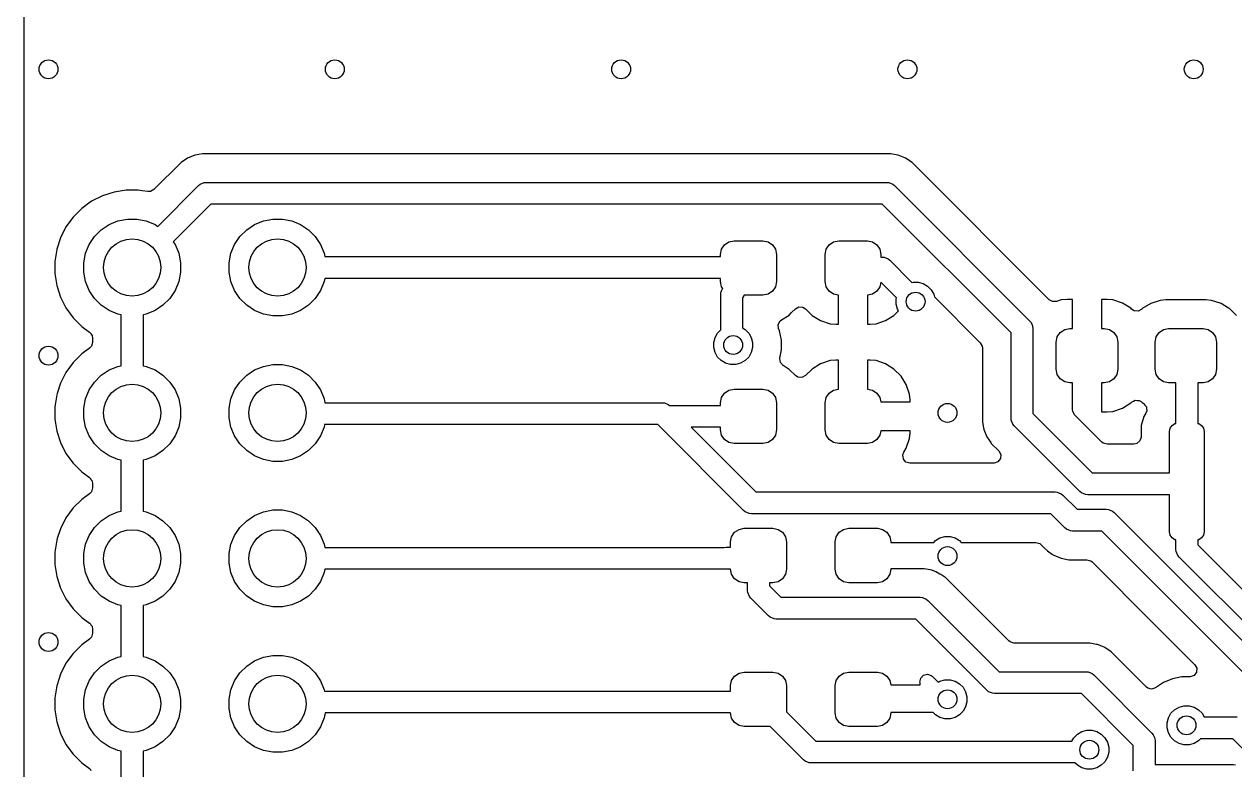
# Model space of a CAD drawing. Extents: x 2.38 to 6.32, y -6.47 to -4.51.
# Drawn here: x 2.385 to 3.217, y -5.993 to -5.481 of the extents above; entities that cross this region are included whole.
import ezdxf

# ---------------------------------------------------------------- set-up
doc = ezdxf.new("R2010")
doc.units = 0
doc.header["$MEASUREMENT"] = 0
doc.layers.add('BLACK', color=7, linetype='CONTINUOUS')

msp = doc.modelspace()

# ---------------------------------------------------------------- linework, layer by layer
at = {"layer": 'BLACK', "linetype": 'CONTINUOUS'}
for p, q in [((2.38486, -6.36635), (2.38486, -5.16774)), ((2.49272, -5.5759), (2.4741, -5.59451)), ((2.49717, -5.57292), (2.49272, -5.5759)), ((2.49272, -5.5759), (2.49272, -5.5759)), ((2.50212, -5.57087), (2.49717, -5.57292)), ((2.50244, -5.5708), (2.50212, -5.57087)), ((2.50212, -5.57087), (2.50212, -5.57087)), ((2.50738, -5.56982), (2.50244, -5.5708)), ((2.50244, -5.5708), (2.50244, -5.5708)), ((2.98061, -5.56982), (2.50738, -5.56982)), ((2.50738, -5.56982), (2.50738, -5.56982)), ((2.98555, -5.5708), (2.98061, -5.56982)), ((2.98061, -5.56982), (2.98061, -5.56982)), ((2.98587, -5.57087), (2.98555, -5.5708)), ((2.98555, -5.5708), (2.98555, -5.5708)), ((2.99033, -5.57271), (2.98587, -5.57087)), ((2.98587, -5.57087), (2.98587, -5.57087)), ((2.99082, -5.57292), (2.99033, -5.57271)), ((2.99528, -5.5759), (2.99082, -5.57292)), ((3.08961, -5.67023), (2.99528, -5.5759)), ((2.99528, -5.5759), (2.99528, -5.5759)), ((2.99528, -5.5759), (2.99528, -5.5759)), ((2.47671, -5.61977), (2.50476, -5.59172)), ((2.50476, -5.59172), (2.50589, -5.59079)), ((2.50589, -5.59079), (2.5086, -5.58967)), ((2.5086, -5.58967), (2.51006, -5.58953)), ((2.51006, -5.58953), (2.97793, -5.58953)), ((2.97793, -5.58953), (2.9794, -5.58967)), ((2.9794, -5.58967), (2.9821, -5.59079)), ((2.9821, -5.59079), (2.98324, -5.59172)), ((2.98324, -5.59172), (3.07617, -5.68466)), ((2.43865, -5.59876), (2.43119, -5.60256)), ((2.4466, -5.59617), (2.43865, -5.59876)), ((2.43865, -5.59876), (2.43865, -5.59876)), ((2.45487, -5.59486), (2.4466, -5.59617)), ((2.4466, -5.59617), (2.4466, -5.59617)), ((2.4466, -5.59617), (2.4466, -5.59617)), ((2.46324, -5.59486), (2.45487, -5.59486)), ((2.46604, -5.59531), (2.46324, -5.59486)), ((2.46982, -5.5959), (2.46604, -5.59531)), ((2.47165, -5.59585), (2.46982, -5.5959)), ((2.4741, -5.59451), (2.47165, -5.59585)), ((2.42442, -5.60748), (2.4185, -5.61339)), ((2.43119, -5.60256), (2.42442, -5.60748)), ((2.42442, -5.60748), (2.42442, -5.60748)), ((2.51317, -5.60453), (2.48731, -5.63038)), ((2.97483, -5.60453), (2.51317, -5.60453)), ((3.06337, -5.69307), (2.97483, -5.60453)), ((2.4185, -5.61339), (2.41358, -5.62016)), ((2.4185, -5.61339), (2.4185, -5.61339)), ((2.44328, -5.61852), (2.44934, -5.61601)), ((2.44934, -5.61601), (2.45578, -5.61473)), ((2.45578, -5.61473), (2.46234, -5.61473)), ((2.46234, -5.61473), (2.46877, -5.61601)), ((2.46877, -5.61601), (2.47483, -5.61852)), ((2.54328, -5.61852), (2.54934, -5.61601)), ((2.54934, -5.61601), (2.55578, -5.61473)), ((2.55578, -5.61473), (2.56234, -5.61473)), ((2.56234, -5.61473), (2.56877, -5.61601)), ((2.56877, -5.61601), (2.57483, -5.61852)), ((2.41358, -5.62016), (2.40978, -5.62762)), ((2.43319, -5.6268), (2.43783, -5.62216)), ((2.43783, -5.62216), (2.44328, -5.61852)), ((2.47483, -5.61852), (2.47671, -5.61977)), ((2.53319, -5.6268), (2.53783, -5.62216)), ((2.53783, -5.62216), (2.54328, -5.61852)), ((2.57483, -5.61852), (2.58028, -5.62216)), ((2.58028, -5.62216), (2.58492, -5.6268)), ((2.40978, -5.62762), (2.40722, -5.6355)), ((2.40978, -5.62762), (2.40978, -5.62762)), ((2.42703, -5.63832), (2.42954, -5.63226)), ((2.42954, -5.63226), (2.43319, -5.6268)), ((2.48731, -5.63038), (2.48857, -5.63226)), ((2.48857, -5.63226), (2.49108, -5.63832)), ((2.52703, -5.63832), (2.52954, -5.63226)), ((2.52954, -5.63226), (2.53319, -5.6268)), ((2.58492, -5.6268), (2.58857, -5.63226)), ((2.58857, -5.63226), (2.59108, -5.63832)), ((2.86439, -5.6355), (2.86642, -5.63246)), ((2.86642, -5.63246), (2.86945, -5.63044)), ((2.86945, -5.63044), (2.87303, -5.62972)), ((2.87303, -5.62972), (2.89272, -5.62972)), ((2.89272, -5.62972), (2.89629, -5.63044)), ((2.89629, -5.63044), (2.89933, -5.63246)), ((2.89933, -5.63246), (2.90136, -5.6355)), ((2.93624, -5.6355), (2.93827, -5.63246)), ((2.93827, -5.63246), (2.9413, -5.63044)), ((2.9413, -5.63044), (2.94488, -5.62972)), ((2.94488, -5.62972), (2.96457, -5.62972)), ((2.96457, -5.62972), (2.96815, -5.63044)), ((2.96815, -5.63044), (2.97118, -5.63246)), ((2.97118, -5.63246), (2.97321, -5.6355)), ((2.4072, -5.63558), (2.40589, -5.64385)), ((2.40722, -5.6355), (2.4072, -5.63558)), ((2.42575, -5.64475), (2.42703, -5.63832)), ((2.49108, -5.63832), (2.49236, -5.64475)), ((2.52575, -5.64475), (2.52703, -5.63832)), ((2.59108, -5.63832), (2.59152, -5.64053)), ((2.59152, -5.64053), (2.86365, -5.64053)), ((2.86365, -5.64053), (2.86368, -5.64053)), ((2.86368, -5.63907), (2.86439, -5.6355)), ((2.86368, -5.64053), (2.86368, -5.63907)), ((2.90136, -5.6355), (2.90207, -5.63907)), ((2.90207, -5.63907), (2.90207, -5.65778)), ((2.93553, -5.63907), (2.93624, -5.6355)), ((2.93553, -5.65778), (2.93553, -5.63907)), ((2.97321, -5.6355), (2.97392, -5.63907)), ((2.97392, -5.63907), (2.97392, -5.64093)), ((2.97392, -5.64093), (2.97465, -5.64093)), ((2.97465, -5.64093), (2.97611, -5.64107)), ((2.97611, -5.64107), (2.97881, -5.64219)), ((2.97881, -5.64219), (2.97995, -5.64312)), ((2.97995, -5.64312), (2.99519, -5.65836)), ((2.40589, -5.64385), (2.40589, -5.65222)), ((2.42575, -5.65131), (2.42575, -5.64475)), ((2.42703, -5.65775), (2.42575, -5.65131)), ((2.49236, -5.65131), (2.49108, -5.65775)), ((2.49236, -5.64475), (2.49236, -5.65131)), ((2.52575, -5.65131), (2.52575, -5.64475)), ((2.52703, -5.65775), (2.52575, -5.65131)), ((2.40589, -5.65222), (2.4072, -5.66048)), ((2.42954, -5.66381), (2.42703, -5.65775)), ((2.49108, -5.65775), (2.48857, -5.66381)), ((2.52954, -5.66381), (2.52703, -5.65775)), ((2.59108, -5.65775), (2.58857, -5.66381)), ((2.59152, -5.65553), (2.59108, -5.65775)), ((2.86365, -5.65553), (2.59152, -5.65553)), ((2.86368, -5.65553), (2.86365, -5.65553)), ((2.86368, -5.65778), (2.86368, -5.65553)), ((2.86439, -5.66135), (2.86368, -5.65778)), ((2.90207, -5.65778), (2.90136, -5.66135)), ((2.93624, -5.66135), (2.93553, -5.65778)), ((2.97383, -5.65821), (2.97321, -5.66135)), ((2.98459, -5.66897), (2.97383, -5.65821)), ((2.99519, -5.65836), (2.99599, -5.65815)), ((2.99599, -5.65815), (2.99952, -5.65815)), ((2.99952, -5.65815), (3.00292, -5.65906)), ((3.00292, -5.65906), (3.00597, -5.66082)), ((2.4072, -5.66048), (2.40978, -5.66844)), ((2.43319, -5.66926), (2.42954, -5.66381)), ((2.48857, -5.66381), (2.48492, -5.66926)), ((2.53319, -5.66926), (2.52954, -5.66381)), ((2.58857, -5.66381), (2.58492, -5.66926)), ((2.86374, -5.6668), (2.86388, -5.66534)), ((2.86374, -5.69101), (2.86374, -5.6668)), ((2.86388, -5.66534), (2.86413, -5.66474)), ((2.86413, -5.66474), (2.86424, -5.6641)), ((2.86424, -5.6641), (2.8649, -5.66279)), ((2.86512, -5.66244), (2.86439, -5.66135)), ((2.8649, -5.66279), (2.86512, -5.66244)), ((2.87991, -5.66713), (2.87874, -5.66898)), ((2.89272, -5.66713), (2.87991, -5.66713)), ((2.89629, -5.66641), (2.89272, -5.66713)), ((2.89933, -5.66439), (2.89629, -5.66641)), ((2.90136, -5.66135), (2.89933, -5.66439)), ((2.93827, -5.66439), (2.93624, -5.66135)), ((2.9413, -5.66641), (2.93827, -5.66439)), ((2.94472, -5.66709), (2.9413, -5.66641)), ((2.94472, -5.68713), (2.94472, -5.66709)), ((2.96815, -5.66641), (2.96472, -5.66709)), ((2.96472, -5.66709), (2.96472, -5.68713)), ((2.97118, -5.66439), (2.96815, -5.66641)), ((2.97321, -5.66135), (2.97118, -5.66439)), ((3.00597, -5.66082), (3.00847, -5.66332)), ((3.00847, -5.66332), (3.01023, -5.66637)), ((3.01023, -5.66637), (3.01075, -5.66832)), ((3.01075, -5.66832), (3.04221, -5.69978)), ((2.40978, -5.66844), (2.41358, -5.6759)), ((2.41358, -5.6759), (2.4185, -5.68267)), ((2.43783, -5.6739), (2.43319, -5.66926)), ((2.44328, -5.67754), (2.43783, -5.6739)), ((2.48028, -5.6739), (2.47483, -5.67754)), ((2.48492, -5.66926), (2.48028, -5.6739)), ((2.53783, -5.6739), (2.53319, -5.66926)), ((2.54328, -5.67754), (2.53783, -5.6739)), ((2.58028, -5.6739), (2.57483, -5.67754)), ((2.58492, -5.66926), (2.58028, -5.6739)), ((2.87874, -5.66898), (2.87874, -5.68963)), ((2.91253, -5.67905), (2.91508, -5.6765)), ((2.91508, -5.6765), (2.91754, -5.67516)), ((2.91754, -5.67516), (2.92032, -5.67536)), ((2.92032, -5.67536), (2.9221, -5.6765)), ((2.9221, -5.6765), (2.92655, -5.68095)), ((2.98437, -5.66977), (2.98459, -5.66897)), ((2.98437, -5.6733), (2.98437, -5.66977)), ((2.98528, -5.6767), (2.98437, -5.6733)), ((3.09188, -5.67152), (3.08961, -5.67023)), ((3.09467, -5.67143), (3.09188, -5.67152)), ((3.09786, -5.67037), (3.09467, -5.67143)), ((3.10188, -5.66996), (3.09786, -5.67037)), ((3.10565, -5.66996), (3.10188, -5.66996)), ((3.10565, -5.68996), (3.10565, -5.66996)), ((3.12942, -5.66996), (3.12565, -5.66996)), ((3.12565, -5.66996), (3.12565, -5.68996)), ((3.13344, -5.67037), (3.12942, -5.66996)), ((3.13995, -5.67253), (3.13344, -5.67037)), ((3.13344, -5.67037), (3.13344, -5.67037)), ((3.14579, -5.67613), (3.13995, -5.67253)), ((3.14631, -5.67665), (3.14579, -5.67613)), ((3.14808, -5.67779), (3.14631, -5.67665)), ((3.15332, -5.67665), (3.15087, -5.67799)), ((3.15361, -5.67636), (3.15332, -5.67665)), ((3.15939, -5.6728), (3.15361, -5.67636)), ((3.16584, -5.67066), (3.15939, -5.6728)), ((3.16982, -5.67026), (3.16584, -5.67066)), ((3.19731, -5.67026), (3.16982, -5.67026)), ((3.20129, -5.67066), (3.19731, -5.67026)), ((3.20774, -5.6728), (3.20129, -5.67066)), ((3.20129, -5.67066), (3.20129, -5.67066)), ((3.21297, -5.67602), (3.20774, -5.6728)), ((3.20774, -5.6728), (3.20774, -5.6728)), ((3.20774, -5.6728), (3.20774, -5.6728)), ((3.21352, -5.67636), (3.21297, -5.67602)), ((3.21832, -5.68117), (3.21352, -5.67636)), ((3.21352, -5.67636), (3.21352, -5.67636)), ((2.4185, -5.68267), (2.4185, -5.68267)), ((2.4185, -5.68267), (2.4185, -5.68267)), ((2.4185, -5.68267), (2.42442, -5.68859)), ((2.44934, -5.68006), (2.44328, -5.67754)), ((2.45156, -5.6805), (2.44934, -5.68006)), ((2.45156, -5.71557), (2.45156, -5.6805)), ((2.46877, -5.68006), (2.46656, -5.6805)), ((2.46656, -5.6805), (2.46656, -5.71557)), ((2.47483, -5.67754), (2.46877, -5.68006)), ((2.54934, -5.68006), (2.54328, -5.67754)), ((2.55578, -5.68133), (2.54934, -5.68006)), ((2.56234, -5.68133), (2.55578, -5.68133)), ((2.56877, -5.68006), (2.56234, -5.68133)), ((2.57483, -5.67754), (2.56877, -5.68006)), ((2.90328, -5.68733), (2.90454, -5.68483)), ((2.90454, -5.68483), (2.90556, -5.68399)), ((2.90556, -5.68399), (2.91086, -5.68072)), ((2.91086, -5.68072), (2.91253, -5.67905)), ((2.92655, -5.68095), (2.92655, -5.68096)), ((2.92655, -5.68096), (2.93239, -5.68456)), ((2.93239, -5.68456), (2.93891, -5.68672)), ((2.97054, -5.68672), (2.97706, -5.68456)), ((2.97706, -5.68456), (2.9829, -5.68096)), ((2.9829, -5.68095), (2.98597, -5.67788)), ((2.9829, -5.68096), (2.9829, -5.68095)), ((2.98597, -5.67788), (2.98528, -5.6767)), ((3.07617, -5.68466), (3.0771, -5.68579)), ((3.15087, -5.67799), (3.14808, -5.67779)), ((2.42442, -5.68859), (2.42442, -5.68859)), ((2.42442, -5.68859), (2.42442, -5.68859)), ((2.42442, -5.68859), (2.42981, -5.6925)), ((2.42981, -5.6925), (2.42994, -5.69267)), ((2.42994, -5.69267), (2.43014, -5.69277)), ((2.43014, -5.69277), (2.43078, -5.69377)), ((2.85983, -5.6962), (2.8616, -5.69315)), ((2.8616, -5.69315), (2.86374, -5.69101)), ((2.87874, -5.68963), (2.88053, -5.69066)), ((2.88053, -5.69066), (2.88302, -5.69315)), ((2.88302, -5.69315), (2.88478, -5.6962)), ((2.90358, -5.69011), (2.90328, -5.68733)), ((2.90424, -5.69168), (2.90358, -5.69011)), ((2.90551, -5.6981), (2.90424, -5.69168)), ((2.93891, -5.68672), (2.93891, -5.68672)), ((2.93891, -5.68672), (2.94293, -5.68713)), ((2.94293, -5.68713), (2.94293, -5.68713)), ((2.94293, -5.68713), (2.94472, -5.68713)), ((2.96472, -5.68713), (2.96652, -5.68713)), ((2.96652, -5.68713), (2.97054, -5.68672)), ((2.96652, -5.68713), (2.96652, -5.68713)), ((2.97054, -5.68672), (2.97054, -5.68672)), ((3.06337, -5.7516), (3.06337, -5.69307)), ((3.0771, -5.68579), (3.07806, -5.68811)), ((3.07806, -5.68811), (3.07822, -5.6885)), ((3.07822, -5.6885), (3.07837, -5.68996)), ((3.07837, -5.68996), (3.07837, -5.7485)), ((3.0952, -5.69573), (3.09723, -5.6927)), ((3.09723, -5.6927), (3.10026, -5.69067)), ((3.10026, -5.69067), (3.10384, -5.68996)), ((3.10384, -5.68996), (3.10565, -5.68996)), ((3.12565, -5.68996), (3.12746, -5.68996)), ((3.12746, -5.68996), (3.13104, -5.69067)), ((3.13104, -5.69067), (3.13407, -5.6927)), ((3.13407, -5.6927), (3.1361, -5.69573)), ((3.16311, -5.69573), (3.16514, -5.6927)), ((3.16514, -5.6927), (3.16817, -5.69067)), ((3.16817, -5.69067), (3.17175, -5.68996)), ((3.17175, -5.68996), (3.19537, -5.68996)), ((3.19537, -5.68996), (3.19895, -5.69067)), ((3.19895, -5.69067), (3.20199, -5.6927)), ((3.20199, -5.6927), (3.20401, -5.69573)), ((2.43078, -5.69377), (2.43151, -5.69471)), ((2.43185, -5.69955), (2.43106, -5.70223)), ((2.43151, -5.69471), (2.43156, -5.69498)), ((2.43156, -5.69498), (2.43165, -5.69512)), ((2.43165, -5.69512), (2.43185, -5.69651)), ((2.43185, -5.69651), (2.43185, -5.69955)), ((2.85892, -5.69961), (2.85983, -5.6962)), ((2.85892, -5.70313), (2.85892, -5.69961)), ((2.88478, -5.6962), (2.88569, -5.69961)), ((2.88569, -5.69961), (2.88569, -5.70313)), ((2.90551, -5.70464), (2.90551, -5.6981)), ((3.04221, -5.69978), (3.04355, -5.70223)), ((3.09449, -5.69931), (3.0952, -5.69573)), ((3.09449, -5.71801), (3.09449, -5.69931)), ((3.1361, -5.69573), (3.13681, -5.69931)), ((3.13681, -5.69931), (3.13681, -5.71801)), ((3.1624, -5.69931), (3.16311, -5.69573)), ((3.1624, -5.71801), (3.1624, -5.69931)), ((3.20401, -5.69573), (3.20472, -5.69931)), ((3.20472, -5.69931), (3.20472, -5.71801)), ((2.42442, -5.70748), (2.4185, -5.71339)), ((2.42981, -5.70356), (2.42442, -5.70748)), ((2.42442, -5.70748), (2.42442, -5.70748)), ((2.43106, -5.70223), (2.42981, -5.70356)), ((2.85983, -5.70654), (2.85892, -5.70313)), ((2.8616, -5.70959), (2.85983, -5.70654)), ((2.86409, -5.71208), (2.8616, -5.70959)), ((2.88302, -5.70959), (2.88053, -5.71208)), ((2.88478, -5.70654), (2.88302, -5.70959)), ((2.88569, -5.70313), (2.88478, -5.70654)), ((2.90438, -5.71031), (2.90551, -5.70464)), ((3.04355, -5.70223), (3.04366, -5.70328)), ((3.04366, -5.70328), (3.04366, -5.75428)), ((2.4185, -5.71339), (2.41358, -5.72016)), ((2.4185, -5.71339), (2.4185, -5.71339)), ((2.44328, -5.71852), (2.44934, -5.71601)), ((2.44934, -5.71601), (2.45156, -5.71557)), ((2.46656, -5.71557), (2.46877, -5.71601)), ((2.46877, -5.71601), (2.47483, -5.71852)), ((2.54328, -5.71852), (2.54934, -5.71601)), ((2.54934, -5.71601), (2.55578, -5.71473)), ((2.55578, -5.71473), (2.56234, -5.71473)), ((2.56234, -5.71473), (2.56877, -5.71601)), ((2.56877, -5.71601), (2.57483, -5.71852)), ((2.86714, -5.71384), (2.86409, -5.71208)), ((2.87054, -5.71475), (2.86714, -5.71384)), ((2.87407, -5.71475), (2.87054, -5.71475)), ((2.87747, -5.71384), (2.87407, -5.71475)), ((2.88053, -5.71208), (2.87747, -5.71384)), ((2.90433, -5.71066), (2.90438, -5.71031)), ((2.90478, -5.71342), (2.90433, -5.71066)), ((2.90665, -5.7155), (2.90478, -5.71342)), ((2.91086, -5.7181), (2.90665, -5.7155)), ((2.91508, -5.72232), (2.91086, -5.7181)), ((2.91086, -5.7181), (2.91086, -5.7181)), ((2.92655, -5.71786), (2.9221, -5.72232)), ((2.93239, -5.71426), (2.92655, -5.71786)), ((2.92655, -5.71786), (2.92655, -5.71786)), ((2.93891, -5.7121), (2.93239, -5.71426)), ((2.94293, -5.71169), (2.93891, -5.7121)), ((2.93891, -5.7121), (2.93891, -5.7121)), ((2.94472, -5.71169), (2.94293, -5.71169)), ((2.94472, -5.73172), (2.94472, -5.71169)), ((2.96652, -5.71169), (2.96472, -5.71169)), ((2.96472, -5.71169), (2.96472, -5.73172)), ((2.97054, -5.7121), (2.96652, -5.71169)), ((2.97706, -5.71426), (2.97054, -5.7121)), ((2.97054, -5.7121), (2.97054, -5.7121)), ((2.9829, -5.71786), (2.97706, -5.71426)), ((2.98775, -5.72271), (2.9829, -5.71786)), ((2.9829, -5.71786), (2.9829, -5.71786)), ((3.0952, -5.72159), (3.09449, -5.71801)), ((3.13681, -5.71801), (3.1361, -5.72159)), ((3.16311, -5.72159), (3.1624, -5.71801)), ((3.20472, -5.71801), (3.20401, -5.72159)), ((2.41358, -5.72016), (2.40978, -5.72762)), ((2.43319, -5.7268), (2.43783, -5.72216)), ((2.43783, -5.72216), (2.44328, -5.71852)), ((2.47483, -5.71852), (2.48028, -5.72216)), ((2.48028, -5.72216), (2.48492, -5.7268)), ((2.53319, -5.7268), (2.53783, -5.72216)), ((2.53783, -5.72216), (2.54328, -5.71852)), ((2.57483, -5.71852), (2.58028, -5.72216)), ((2.58028, -5.72216), (2.58492, -5.7268)), ((2.91686, -5.72346), (2.91508, -5.72232)), ((2.91964, -5.72366), (2.91686, -5.72346)), ((2.9221, -5.72232), (2.91964, -5.72366)), ((2.98775, -5.72272), (2.98775, -5.72271)), ((2.99135, -5.72855), (2.98775, -5.72272)), ((3.09723, -5.72462), (3.0952, -5.72159)), ((3.10026, -5.72665), (3.09723, -5.72462)), ((3.13407, -5.72462), (3.13104, -5.72665)), ((3.1361, -5.72159), (3.13407, -5.72462)), ((3.16514, -5.72462), (3.16311, -5.72159)), ((3.16817, -5.72665), (3.16514, -5.72462)), ((3.20199, -5.72462), (3.19895, -5.72665)), ((3.20401, -5.72159), (3.20199, -5.72462)), ((2.40749, -5.73468), (2.4072, -5.73558)), ((2.40978, -5.72762), (2.40749, -5.73468)), ((2.40978, -5.72762), (2.40978, -5.72762)), ((2.42703, -5.73832), (2.42954, -5.73226)), ((2.42954, -5.73226), (2.43319, -5.7268)), ((2.48492, -5.7268), (2.48857, -5.73226)), ((2.48857, -5.73226), (2.49108, -5.73832)), ((2.52703, -5.73832), (2.52954, -5.73226)), ((2.52954, -5.73226), (2.53319, -5.7268)), ((2.58492, -5.7268), (2.58857, -5.73226)), ((2.58857, -5.73226), (2.59108, -5.73832)), ((2.86439, -5.73747), (2.86642, -5.73443)), ((2.86642, -5.73443), (2.86945, -5.7324)), ((2.86945, -5.7324), (2.87303, -5.73169)), ((2.87303, -5.73169), (2.89272, -5.73169)), ((2.89272, -5.73169), (2.89629, -5.7324)), ((2.89629, -5.7324), (2.89933, -5.73443)), ((2.89933, -5.73443), (2.90136, -5.73747)), ((2.93624, -5.73747), (2.93827, -5.73443)), ((2.93827, -5.73443), (2.9413, -5.7324)), ((2.9413, -5.7324), (2.94472, -5.73172)), ((2.96472, -5.73172), (2.96815, -5.7324)), ((2.96815, -5.7324), (2.97118, -5.73443)), ((2.97118, -5.73443), (2.97321, -5.73747)), ((2.99351, -5.73507), (2.99135, -5.72855)), ((3.10384, -5.72736), (3.10026, -5.72665)), ((3.10565, -5.72736), (3.10384, -5.72736)), ((3.10565, -5.74586), (3.10565, -5.72736)), ((3.12746, -5.72736), (3.12565, -5.72736)), ((3.12565, -5.72736), (3.12565, -5.74736)), ((3.13104, -5.72665), (3.12746, -5.72736)), ((3.17175, -5.72736), (3.16817, -5.72665)), ((3.17675, -5.72736), (3.17175, -5.72736)), ((3.17675, -5.75524), (3.17675, -5.72736)), ((3.19537, -5.72736), (3.19175, -5.72736)), ((3.19175, -5.72736), (3.19175, -5.75524)), ((3.19895, -5.72665), (3.19537, -5.72736)), ((2.4072, -5.73558), (2.40589, -5.74385)), ((2.42575, -5.74475), (2.42703, -5.73832)), ((2.49108, -5.73832), (2.49236, -5.74475)), ((2.52575, -5.74475), (2.52703, -5.73832)), ((2.59108, -5.73832), (2.59162, -5.74104)), ((2.59162, -5.74104), (2.82354, -5.74104)), ((2.82354, -5.74104), (2.82501, -5.74119)), ((2.82501, -5.74119), (2.82771, -5.74231)), ((2.82771, -5.74231), (2.82843, -5.74289)), ((2.82843, -5.74289), (2.86368, -5.74289)), ((2.86368, -5.74104), (2.86439, -5.73747)), ((2.86368, -5.74289), (2.86368, -5.74104)), ((2.90136, -5.73747), (2.90207, -5.74104)), ((2.90207, -5.74104), (2.90207, -5.75974)), ((2.93553, -5.74104), (2.93624, -5.73747)), ((2.93553, -5.75974), (2.93553, -5.74104)), ((2.97321, -5.73747), (2.97379, -5.74039)), ((2.97379, -5.74039), (2.99392, -5.74039)), ((2.99392, -5.73909), (2.99351, -5.73507)), ((2.99351, -5.73507), (2.99351, -5.73507)), ((2.99392, -5.74039), (2.99392, -5.73909)), ((3.13995, -5.74479), (3.14579, -5.74119)), ((3.14579, -5.74119), (3.14631, -5.74067)), ((3.14631, -5.74067), (3.14754, -5.74)), ((3.14631, -5.74067), (3.14631, -5.74067)), ((3.14631, -5.74067), (3.14631, -5.74067)), ((3.14754, -5.74), (3.14876, -5.73933)), ((3.14876, -5.73933), (3.14877, -5.73933)), ((3.14877, -5.73933), (3.14877, -5.73933)), ((3.14877, -5.73933), (3.15016, -5.73943)), ((3.15016, -5.73943), (3.15155, -5.73953)), ((3.15155, -5.73953), (3.15155, -5.73954)), ((3.15155, -5.73954), (3.15156, -5.73954)), ((3.15156, -5.73954), (3.15157, -5.73955)), ((3.15157, -5.73955), (3.1528, -5.74021)), ((3.1528, -5.74021), (3.15308, -5.74043)), ((3.15308, -5.74043), (3.15361, -5.74096)), ((3.15361, -5.74096), (3.15459, -5.74157)), ((3.15459, -5.74157), (3.15477, -5.7417)), ((3.15477, -5.7417), (3.15548, -5.74265)), ((3.15548, -5.74265), (3.15627, -5.74352)), ((2.40589, -5.74385), (2.40589, -5.75222)), ((2.42575, -5.75131), (2.42575, -5.74475)), ((2.42703, -5.75775), (2.42575, -5.75131)), ((2.49236, -5.75131), (2.49108, -5.75775)), ((2.49236, -5.74475), (2.49236, -5.75131)), ((2.52575, -5.75131), (2.52575, -5.74475)), ((2.52703, -5.75775), (2.52575, -5.75131)), ((3.07837, -5.7485), (3.11916, -5.7893)), ((3.10576, -5.74691), (3.10565, -5.74586)), ((3.1071, -5.74937), (3.10576, -5.74691)), ((3.12587, -5.76814), (3.1071, -5.74937)), ((3.12565, -5.74736), (3.12942, -5.74736)), ((3.12942, -5.74736), (3.13344, -5.74695)), ((3.12942, -5.74736), (3.12942, -5.74736)), ((3.13344, -5.74695), (3.13995, -5.74479)), ((3.13344, -5.74695), (3.13344, -5.74695)), ((3.15466, -5.75057), (3.15285, -5.75679)), ((3.15606, -5.74819), (3.15466, -5.75057)), ((3.15644, -5.7471), (3.15606, -5.74819)), ((3.15627, -5.74352), (3.15631, -5.74376)), ((3.15631, -5.74376), (3.15645, -5.74394)), ((3.15664, -5.74673), (3.15644, -5.7471)), ((3.15645, -5.74394), (3.15653, -5.74512)), ((3.15653, -5.74512), (3.15672, -5.74628)), ((3.15672, -5.74628), (3.15663, -5.74655)), ((3.15663, -5.74655), (3.15664, -5.74673)), ((2.40589, -5.75222), (2.4072, -5.76048)), ((2.42954, -5.76381), (2.42703, -5.75775)), ((2.49108, -5.75775), (2.48857, -5.76381)), ((2.52954, -5.76381), (2.52703, -5.75775)), ((2.59108, -5.75775), (2.58857, -5.76381)), ((2.59142, -5.75604), (2.59108, -5.75775)), ((2.82044, -5.75604), (2.59142, -5.75604)), ((2.87952, -5.81513), (2.82044, -5.75604)), ((2.86368, -5.75789), (2.8435, -5.75789)), ((2.8435, -5.75789), (2.88793, -5.80232)), ((2.86368, -5.75974), (2.86368, -5.75789)), ((2.86439, -5.76332), (2.86368, -5.75974)), ((2.90207, -5.75974), (2.90136, -5.76332)), ((2.93624, -5.76332), (2.93553, -5.75974)), ((3.04366, -5.75428), (3.04445, -5.75824)), ((3.04445, -5.75824), (3.04471, -5.75954)), ((3.04471, -5.75954), (3.04676, -5.76449)), ((3.06351, -5.75307), (3.06337, -5.7516)), ((3.06463, -5.75577), (3.06351, -5.75307)), ((3.06556, -5.75691), (3.06463, -5.75577)), ((3.11075, -5.8021), (3.06556, -5.75691)), ((3.15285, -5.75679), (3.15274, -5.75824)), ((3.15274, -5.75824), (3.15274, -5.76463)), ((3.15285, -5.75679), (3.15285, -5.75679)), ((3.17244, -5.76083), (3.17289, -5.75857)), ((3.17289, -5.75857), (3.17417, -5.75665)), ((3.17417, -5.75665), (3.17609, -5.75537)), ((3.17609, -5.75537), (3.17675, -5.75524)), ((3.19175, -5.75524), (3.19242, -5.75537)), ((3.19242, -5.75537), (3.19433, -5.75665)), ((3.19433, -5.75665), (3.19561, -5.75857)), ((3.19561, -5.75857), (3.19606, -5.76083)), ((2.4072, -5.76048), (2.40978, -5.76844)), ((2.43319, -5.76926), (2.42954, -5.76381)), ((2.48857, -5.76381), (2.48492, -5.76926)), ((2.53319, -5.76926), (2.52954, -5.76381)), ((2.58857, -5.76381), (2.58492, -5.76926)), ((2.86642, -5.76636), (2.86439, -5.76332)), ((2.86945, -5.76838), (2.86642, -5.76636)), ((2.89933, -5.76636), (2.89629, -5.76838)), ((2.90136, -5.76332), (2.89933, -5.76636)), ((2.93827, -5.76636), (2.93624, -5.76332)), ((2.9413, -5.76838), (2.93827, -5.76636)), ((2.97118, -5.76636), (2.96815, -5.76838)), ((2.97321, -5.76332), (2.97118, -5.76636)), ((2.97379, -5.76039), (2.97321, -5.76332)), ((2.99392, -5.76039), (2.97379, -5.76039)), ((2.99135, -5.77223), (2.99351, -5.76572)), ((2.99351, -5.76572), (2.99392, -5.7617)), ((2.99351, -5.76572), (2.99351, -5.76572)), ((2.99392, -5.7617), (2.99392, -5.76039)), ((2.99392, -5.7617), (2.99392, -5.7617)), ((3.04676, -5.76449), (3.0494, -5.76844)), ((3.1267, -5.7688), (3.12587, -5.76814)), ((3.15195, -5.76731), (3.14984, -5.76914)), ((3.15274, -5.76463), (3.15195, -5.76731)), ((3.17244, -5.7893), (3.17244, -5.76083)), ((3.19606, -5.76083), (3.19606, -5.82972)), ((2.40978, -5.76844), (2.41358, -5.7759)), ((2.41358, -5.7759), (2.4185, -5.78267)), ((2.43783, -5.7739), (2.43319, -5.76926)), ((2.44328, -5.77754), (2.43783, -5.7739)), ((2.48028, -5.7739), (2.47483, -5.77754)), ((2.48492, -5.76926), (2.48028, -5.7739)), ((2.53783, -5.7739), (2.53319, -5.76926)), ((2.54328, -5.77754), (2.53783, -5.7739)), ((2.58028, -5.7739), (2.57483, -5.77754)), ((2.58492, -5.76926), (2.58028, -5.7739)), ((2.87303, -5.76909), (2.86945, -5.76838)), ((2.89272, -5.76909), (2.87303, -5.76909)), ((2.89629, -5.76838), (2.89272, -5.76909)), ((2.94488, -5.76909), (2.9413, -5.76838)), ((2.96457, -5.76909), (2.94488, -5.76909)), ((2.96815, -5.76838), (2.96457, -5.76909)), ((2.98892, -5.77695), (2.98961, -5.77505)), ((2.98961, -5.77505), (2.99135, -5.77223)), ((3.0494, -5.76844), (3.04973, -5.76895)), ((3.04973, -5.76895), (3.04974, -5.76895)), ((3.04974, -5.76895), (3.05494, -5.77415)), ((3.05494, -5.77415), (3.05628, -5.7766)), ((3.12938, -5.76959), (3.1267, -5.7688)), ((3.14778, -5.76959), (3.12938, -5.76959)), ((3.14984, -5.76914), (3.14778, -5.76959)), ((2.4185, -5.78267), (2.4185, -5.78267)), ((2.4185, -5.78267), (2.4185, -5.78267)), ((2.4185, -5.78267), (2.42442, -5.78859)), ((2.44934, -5.78006), (2.44328, -5.77754)), ((2.45156, -5.7805), (2.44934, -5.78006)), ((2.45156, -5.81557), (2.45156, -5.7805)), ((2.46877, -5.78006), (2.46656, -5.7805)), ((2.46656, -5.7805), (2.46656, -5.81557)), ((2.47483, -5.77754), (2.46877, -5.78006)), ((2.54934, -5.78006), (2.54328, -5.77754)), ((2.55578, -5.78133), (2.54934, -5.78006)), ((2.56234, -5.78133), (2.55578, -5.78133)), ((2.56877, -5.78006), (2.56234, -5.78133)), ((2.57483, -5.77754), (2.56877, -5.78006)), ((2.98932, -5.77972), (2.98892, -5.77695)), ((2.99115, -5.78183), (2.98932, -5.77972)), ((2.99383, -5.78262), (2.99115, -5.78183)), ((3.05143, -5.78262), (2.99383, -5.78262)), ((3.05179, -5.78261), (3.05143, -5.78262)), ((3.0544, -5.78163), (3.05179, -5.78261)), ((3.05608, -5.77939), (3.0544, -5.78163)), ((3.05628, -5.7766), (3.05608, -5.77939)), ((2.42442, -5.78859), (2.42442, -5.78859)), ((2.42442, -5.78859), (2.42442, -5.78859)), ((2.42442, -5.78859), (2.42981, -5.7925)), ((2.42981, -5.7925), (2.42994, -5.79267)), ((2.42994, -5.79267), (2.43014, -5.79277)), ((2.43014, -5.79277), (2.43078, -5.79377)), ((3.11916, -5.7893), (3.17244, -5.7893)), ((2.43078, -5.79377), (2.43151, -5.79471)), ((2.43185, -5.79955), (2.43106, -5.80223)), ((2.43151, -5.79471), (2.43156, -5.79498)), ((2.43156, -5.79498), (2.43165, -5.79512)), ((2.43165, -5.79512), (2.43185, -5.79651)), ((2.43185, -5.79651), (2.43185, -5.79955)), ((2.42442, -5.80748), (2.4185, -5.81339)), ((2.42981, -5.80356), (2.42442, -5.80748)), ((2.42442, -5.80748), (2.42442, -5.80748)), ((2.43106, -5.80223), (2.42981, -5.80356)), ((2.88793, -5.80232), (3.09373, -5.80232)), ((3.09373, -5.80232), (3.09519, -5.80247)), ((3.09519, -5.80247), (3.0979, -5.80359)), ((3.0979, -5.80359), (3.09903, -5.80452)), ((3.09903, -5.80452), (3.10881, -5.8143)), ((3.11189, -5.80303), (3.11075, -5.8021)), ((3.11459, -5.80415), (3.11189, -5.80303)), ((3.11606, -5.8043), (3.11459, -5.80415)), ((3.17244, -5.8043), (3.11606, -5.8043)), ((3.17244, -5.82972), (3.17244, -5.8043)), ((2.4185, -5.81339), (2.41358, -5.82016)), ((2.4185, -5.81339), (2.4185, -5.81339)), ((2.44328, -5.81852), (2.44934, -5.81601)), ((2.44934, -5.81601), (2.45156, -5.81557)), ((2.46656, -5.81557), (2.46877, -5.81601)), ((2.46877, -5.81601), (2.47483, -5.81852)), ((2.54328, -5.81852), (2.54934, -5.81601)), ((2.54934, -5.81601), (2.55578, -5.81473)), ((2.55578, -5.81473), (2.56234, -5.81473)), ((2.56234, -5.81473), (2.56877, -5.81601)), ((2.56877, -5.81601), (2.57483, -5.81852)), ((2.88066, -5.81606), (2.87952, -5.81513)), ((2.88336, -5.81718), (2.88066, -5.81606)), ((2.88482, -5.81732), (2.88336, -5.81718)), ((3.09062, -5.81732), (2.88482, -5.81732)), ((3.1004, -5.8271), (3.09062, -5.81732)), ((3.10881, -5.8143), (3.12888, -5.8143)), ((3.12888, -5.8143), (3.13035, -5.81444)), ((3.13035, -5.81444), (3.13305, -5.81556)), ((3.13305, -5.81556), (3.13419, -5.81649)), ((3.13419, -5.81649), (3.25666, -5.93896)), ((2.41358, -5.82016), (2.40978, -5.82762)), ((2.43319, -5.8268), (2.43783, -5.82216)), ((2.43783, -5.82216), (2.44328, -5.81852)), ((2.47483, -5.81852), (2.48028, -5.82216)), ((2.48028, -5.82216), (2.48492, -5.8268)), ((2.53319, -5.8268), (2.53783, -5.82216)), ((2.53783, -5.82216), (2.54328, -5.81852)), ((2.57483, -5.81852), (2.58028, -5.82216)), ((2.58028, -5.82216), (2.58492, -5.8268)), ((2.40757, -5.83442), (2.4072, -5.83558)), ((2.40978, -5.82762), (2.40757, -5.83442)), ((2.40978, -5.82762), (2.40978, -5.82762)), ((2.42703, -5.83832), (2.42954, -5.83226)), ((2.42954, -5.83226), (2.43319, -5.8268)), ((2.48492, -5.8268), (2.48857, -5.83226)), ((2.48857, -5.83226), (2.49108, -5.83832)), ((2.52703, -5.83832), (2.52954, -5.83226)), ((2.52954, -5.83226), (2.53319, -5.8268)), ((2.58492, -5.8268), (2.58857, -5.83226)), ((2.58857, -5.83226), (2.59108, -5.83832)), ((2.87057, -5.83671), (2.87128, -5.83313)), ((2.87128, -5.83313), (2.87331, -5.8301)), ((2.87331, -5.8301), (2.87634, -5.82807)), ((2.87634, -5.82807), (2.87992, -5.82736)), ((2.87992, -5.82736), (2.89961, -5.82736)), ((2.89961, -5.82736), (2.90318, -5.82807)), ((2.90318, -5.82807), (2.90622, -5.8301)), ((2.90622, -5.8301), (2.90824, -5.83313)), ((2.90824, -5.83313), (2.90896, -5.83671)), ((2.94242, -5.83671), (2.94313, -5.83313)), ((2.94313, -5.83313), (2.94516, -5.8301)), ((2.94516, -5.8301), (2.94819, -5.82807)), ((2.94819, -5.82807), (2.95177, -5.82736)), ((2.95177, -5.82736), (2.97146, -5.82736)), ((2.97146, -5.82736), (2.97503, -5.82807)), ((2.97503, -5.82807), (2.97807, -5.8301)), ((2.97807, -5.8301), (2.9801, -5.83313)), ((2.9801, -5.83313), (2.98081, -5.83671)), ((3.01147, -5.83575), (3.01452, -5.83398)), ((3.01452, -5.83398), (3.01792, -5.83307)), ((3.01792, -5.83307), (3.02145, -5.83307)), ((3.02145, -5.83307), (3.02485, -5.83398)), ((3.02485, -5.83398), (3.0279, -5.83575)), ((3.10154, -5.82803), (3.1004, -5.8271)), ((3.10424, -5.82915), (3.10154, -5.82803)), ((3.1057, -5.8293), (3.10424, -5.82915)), ((3.12578, -5.8293), (3.1057, -5.8293)), ((3.24825, -5.95177), (3.12578, -5.8293)), ((3.17289, -5.83198), (3.17244, -5.82972)), ((3.17417, -5.8339), (3.17289, -5.83198)), ((3.17609, -5.83518), (3.17417, -5.8339)), ((3.19433, -5.8339), (3.19242, -5.83518)), ((3.19561, -5.83198), (3.19433, -5.8339)), ((3.19606, -5.82972), (3.19561, -5.83198)), ((2.4072, -5.83558), (2.40589, -5.84385)), ((2.42575, -5.84475), (2.42703, -5.83832)), ((2.49108, -5.83832), (2.49236, -5.84475)), ((2.52575, -5.84475), (2.52703, -5.83832)), ((2.59108, -5.83832), (2.59152, -5.84053)), ((2.59152, -5.84053), (2.86623, -5.84053)), ((2.86623, -5.84053), (2.86743, -5.84041)), ((2.86743, -5.84041), (2.87054, -5.84041)), ((2.87054, -5.84041), (2.87057, -5.84041)), ((2.87057, -5.84041), (2.87057, -5.83671)), ((2.90896, -5.83671), (2.90896, -5.85541)), ((2.94242, -5.85541), (2.94242, -5.83671)), ((2.98081, -5.83671), (2.98081, -5.83703)), ((2.98081, -5.83703), (3.01019, -5.83703)), ((3.01019, -5.83703), (3.01147, -5.83575)), ((3.0279, -5.83575), (3.02918, -5.83703)), ((3.02918, -5.83703), (3.08041, -5.83703)), ((3.08041, -5.83703), (3.08309, -5.83782)), ((3.08309, -5.83782), (3.08391, -5.83848)), ((3.08391, -5.83848), (3.08644, -5.84101)), ((3.08644, -5.84101), (3.08836, -5.84293)), ((3.08836, -5.84293), (3.09199, -5.84535)), ((3.17675, -5.83531), (3.17609, -5.83518)), ((3.17675, -5.84181), (3.17675, -5.83531)), ((3.1769, -5.84327), (3.17675, -5.84181)), ((3.19242, -5.83518), (3.19175, -5.83531)), ((3.19175, -5.83531), (3.19175, -5.8387)), ((3.19175, -5.8387), (3.25852, -5.90547)), ((2.40589, -5.84385), (2.40589, -5.85222)), ((2.42575, -5.85131), (2.42575, -5.84475)), ((2.42703, -5.85775), (2.42575, -5.85131)), ((2.49236, -5.85131), (2.49108, -5.85775)), ((2.49236, -5.84475), (2.49236, -5.85131)), ((2.52575, -5.85131), (2.52575, -5.84475)), ((2.52703, -5.85775), (2.52575, -5.85131)), ((3.09199, -5.84535), (3.09199, -5.84535)), ((3.09199, -5.84535), (3.09228, -5.84555)), ((3.09228, -5.84555), (3.09282, -5.8459)), ((3.09282, -5.8459), (3.09777, -5.84795)), ((3.09777, -5.84795), (3.10302, -5.849)), ((3.10302, -5.849), (3.11556, -5.849)), ((3.11556, -5.849), (3.11824, -5.84979)), ((3.11824, -5.84979), (3.11907, -5.85045)), ((3.11907, -5.85045), (3.16138, -5.89277)), ((3.17802, -5.84598), (3.1769, -5.84327)), ((3.17895, -5.84711), (3.17802, -5.84598)), ((3.25011, -5.91827), (3.17895, -5.84711)), ((2.40589, -5.85222), (2.4072, -5.86048)), ((2.42954, -5.86381), (2.42703, -5.85775)), ((2.49108, -5.85775), (2.48857, -5.86381)), ((2.52954, -5.86381), (2.52703, -5.85775)), ((2.59108, -5.85775), (2.58857, -5.86381)), ((2.59152, -5.85553), (2.59108, -5.85775)), ((2.86731, -5.85553), (2.59152, -5.85553)), ((2.86851, -5.85541), (2.86731, -5.85553)), ((2.87054, -5.85541), (2.86851, -5.85541)), ((2.87057, -5.85541), (2.87054, -5.85541)), ((2.87128, -5.85899), (2.87057, -5.85541)), ((2.87331, -5.86203), (2.87128, -5.85899)), ((2.90824, -5.85899), (2.90622, -5.86203)), ((2.90896, -5.85541), (2.90824, -5.85899)), ((2.94313, -5.85899), (2.94242, -5.85541)), ((2.94516, -5.86203), (2.94313, -5.85899)), ((2.9801, -5.85899), (2.97807, -5.86203)), ((2.98081, -5.85541), (2.9801, -5.85899)), ((3.00363, -5.8551), (2.98081, -5.8551)), ((2.98081, -5.8551), (2.98081, -5.85541)), ((3.00785, -5.85594), (3.00363, -5.8551)), ((3.00363, -5.8551), (3.00363, -5.8551)), ((3.00888, -5.85614), (3.00785, -5.85594)), ((3.00785, -5.85594), (3.00785, -5.85594)), ((3.01174, -5.85733), (3.00888, -5.85614)), ((3.00888, -5.85614), (3.00888, -5.85614)), ((3.00888, -5.85614), (3.00888, -5.85614)), ((3.01176, -5.85733), (3.01174, -5.85733)), ((3.01452, -5.85893), (3.01176, -5.85733)), ((3.01521, -5.85911), (3.01452, -5.85893)), ((3.0178, -5.86085), (3.01521, -5.85911)), ((2.4072, -5.86048), (2.40978, -5.86844)), ((2.43319, -5.86926), (2.42954, -5.86381)), ((2.48857, -5.86381), (2.48492, -5.86926)), ((2.53319, -5.86926), (2.52954, -5.86381)), ((2.58857, -5.86381), (2.58492, -5.86926)), ((2.87634, -5.86405), (2.87331, -5.86203)), ((2.87992, -5.86476), (2.87634, -5.86405)), ((2.88226, -5.86476), (2.87992, -5.86476)), ((2.88226, -5.87008), (2.88226, -5.86476)), ((2.89961, -5.86476), (2.89726, -5.86476)), ((2.89726, -5.86476), (2.89726, -5.86697)), ((2.89726, -5.86697), (2.90509, -5.8748)), ((2.90318, -5.86405), (2.89961, -5.86476)), ((2.90622, -5.86203), (2.90318, -5.86405)), ((2.94819, -5.86405), (2.94516, -5.86203)), ((2.95177, -5.86476), (2.94819, -5.86405)), ((2.97146, -5.86476), (2.95177, -5.86476)), ((2.97503, -5.86405), (2.97146, -5.86476)), ((2.97807, -5.86203), (2.97503, -5.86405)), ((3.01829, -5.86117), (3.0178, -5.86085)), ((3.06188, -5.90477), (3.01829, -5.86117)), ((3.01829, -5.86117), (3.01829, -5.86117)), ((2.40978, -5.86844), (2.41358, -5.8759)), ((2.41358, -5.8759), (2.4185, -5.88267)), ((2.43783, -5.8739), (2.43319, -5.86926)), ((2.44328, -5.87754), (2.43783, -5.8739)), ((2.48028, -5.8739), (2.47483, -5.87754)), ((2.48492, -5.86926), (2.48028, -5.8739)), ((2.53783, -5.8739), (2.53319, -5.86926)), ((2.54328, -5.87754), (2.53783, -5.8739)), ((2.58028, -5.8739), (2.57483, -5.87754)), ((2.58492, -5.86926), (2.58028, -5.8739)), ((2.88241, -5.87154), (2.88226, -5.87008)), ((2.88353, -5.87425), (2.88241, -5.87154)), ((2.88446, -5.87538), (2.88353, -5.87425)), ((2.89668, -5.88761), (2.88446, -5.87538)), ((2.90509, -5.8748), (3.00095, -5.8748)), ((3.00095, -5.8748), (3.00241, -5.87495)), ((3.00241, -5.87495), (3.00511, -5.87607)), ((3.00511, -5.87607), (3.00625, -5.877)), ((2.4185, -5.88267), (2.4185, -5.88267)), ((2.4185, -5.88267), (2.4185, -5.88267)), ((2.4185, -5.88267), (2.42442, -5.88859)), ((2.44934, -5.88006), (2.44328, -5.87754)), ((2.45156, -5.8805), (2.44934, -5.88006)), ((2.45156, -5.91557), (2.45156, -5.8805)), ((2.46877, -5.88006), (2.46656, -5.8805)), ((2.46656, -5.8805), (2.46656, -5.91557)), ((2.47483, -5.87754), (2.46877, -5.88006)), ((2.54934, -5.88006), (2.54328, -5.87754)), ((2.55578, -5.88133), (2.54934, -5.88006)), ((2.56234, -5.88133), (2.55578, -5.88133)), ((2.56877, -5.88006), (2.56234, -5.88133)), ((2.57483, -5.87754), (2.56877, -5.88006)), ((3.00625, -5.877), (3.05518, -5.92593)), ((2.42442, -5.88859), (2.42442, -5.88859)), ((2.42442, -5.88859), (2.42442, -5.88859)), ((2.42442, -5.88859), (2.42981, -5.8925)), ((2.42981, -5.8925), (2.42994, -5.89267)), ((2.42994, -5.89267), (2.43014, -5.89277)), ((2.43014, -5.89277), (2.43078, -5.89377)), ((2.89782, -5.88854), (2.89668, -5.88761)), ((2.90053, -5.88966), (2.89782, -5.88854)), ((2.90199, -5.8898), (2.90053, -5.88966)), ((2.99784, -5.8898), (2.90199, -5.8898)), ((3.04677, -5.93873), (2.99784, -5.8898)), ((3.16138, -5.89277), (3.18971, -5.9211)), ((2.43078, -5.89377), (2.43151, -5.89471)), ((2.43185, -5.89955), (2.43106, -5.90223)), ((2.43151, -5.89471), (2.43156, -5.89498)), ((2.43156, -5.89498), (2.43165, -5.89512)), ((2.43165, -5.89512), (2.43185, -5.89651)), ((2.43185, -5.89651), (2.43185, -5.89955)), ((2.42442, -5.90748), (2.4185, -5.91339)), ((2.42981, -5.90356), (2.42442, -5.90748)), ((2.42442, -5.90748), (2.42442, -5.90748)), ((2.43106, -5.90223), (2.42981, -5.90356)), ((3.06271, -5.90543), (3.06188, -5.90477)), ((3.06539, -5.90622), (3.06271, -5.90543)), ((3.11758, -5.90622), (3.06539, -5.90622)), ((3.12213, -5.90713), (3.11758, -5.90622)), ((3.11758, -5.90622), (3.11758, -5.90622)), ((3.12284, -5.90727), (3.12213, -5.90713)), ((3.12213, -5.90713), (3.12213, -5.90713)), ((3.12576, -5.90848), (3.12284, -5.90727)), ((3.12284, -5.90727), (3.12284, -5.90727)), ((3.12284, -5.90727), (3.12284, -5.90727)), ((3.12779, -5.90932), (3.12576, -5.90848)), ((3.13224, -5.91229), (3.12779, -5.90932)), ((2.4185, -5.91339), (2.41358, -5.92016)), ((2.4185, -5.91339), (2.4185, -5.91339)), ((2.44328, -5.91852), (2.44934, -5.91601)), ((2.44934, -5.91601), (2.45156, -5.91557)), ((2.46656, -5.91557), (2.46877, -5.91601)), ((2.46877, -5.91601), (2.47483, -5.91852)), ((2.54328, -5.91852), (2.54934, -5.91601)), ((2.54934, -5.91601), (2.55578, -5.91473)), ((2.55578, -5.91473), (2.56234, -5.91473)), ((2.56234, -5.91473), (2.56877, -5.91601)), ((2.56877, -5.91601), (2.57483, -5.91852)), ((3.15643, -5.93648), (3.13224, -5.91229)), ((3.13224, -5.91229), (3.13224, -5.91229)), ((3.13224, -5.91229), (3.13224, -5.91229)), ((2.41358, -5.92016), (2.40978, -5.92762)), ((2.43319, -5.9268), (2.43783, -5.92216)), ((2.43783, -5.92216), (2.44328, -5.91852)), ((2.47483, -5.91852), (2.48028, -5.92216)), ((2.48028, -5.92216), (2.48492, -5.9268)), ((2.53319, -5.9268), (2.53783, -5.92216)), ((2.53783, -5.92216), (2.54328, -5.91852)), ((2.57483, -5.91852), (2.58028, -5.92216)), ((2.58028, -5.92216), (2.58492, -5.9268)), ((2.87634, -5.92689), (2.87992, -5.92618)), ((2.87992, -5.92618), (2.89961, -5.92618)), ((2.89961, -5.92618), (2.90318, -5.92689)), ((2.94819, -5.92689), (2.95177, -5.92618)), ((2.95177, -5.92618), (2.97146, -5.92618)), ((2.97146, -5.92618), (2.97503, -5.92689)), ((3.05518, -5.92593), (3.1149, -5.92593)), ((3.1149, -5.92593), (3.11636, -5.92607)), ((3.11636, -5.92607), (3.11907, -5.92719)), ((3.19085, -5.92634), (3.18918, -5.92858)), ((3.18971, -5.9211), (3.19105, -5.92355)), ((3.19105, -5.92355), (3.19085, -5.92634)), ((2.40978, -5.92762), (2.40742, -5.93488)), ((2.40978, -5.92762), (2.40978, -5.92762)), ((2.42703, -5.93832), (2.42954, -5.93226)), ((2.42954, -5.93226), (2.43319, -5.9268)), ((2.48492, -5.9268), (2.48857, -5.93226)), ((2.48857, -5.93226), (2.49108, -5.93832)), ((2.52703, -5.93832), (2.52954, -5.93226)), ((2.52954, -5.93226), (2.53319, -5.9268)), ((2.58492, -5.9268), (2.58857, -5.93226)), ((2.58857, -5.93226), (2.59108, -5.93832)), ((2.87057, -5.93553), (2.87128, -5.93195)), ((2.87128, -5.93195), (2.87331, -5.92892)), ((2.87331, -5.92892), (2.87634, -5.92689)), ((2.90318, -5.92689), (2.90622, -5.92892)), ((2.90622, -5.92892), (2.90824, -5.93195)), ((2.90824, -5.93195), (2.90896, -5.93553)), ((2.94242, -5.93553), (2.94313, -5.93195)), ((2.94313, -5.93195), (2.94516, -5.92892)), ((2.94516, -5.92892), (2.94819, -5.92689)), ((2.97503, -5.92689), (2.97807, -5.92892)), ((2.97807, -5.92892), (2.9801, -5.93195)), ((2.9801, -5.93195), (2.98068, -5.93488)), ((3.00075, -5.93304), (3.00126, -5.93029)), ((3.00081, -5.93358), (3.00075, -5.93304)), ((3.00081, -5.93488), (3.00081, -5.93358)), ((3.00126, -5.93029), (3.00318, -5.92825)), ((3.00318, -5.92825), (3.00589, -5.92758)), ((3.00589, -5.92758), (3.00854, -5.92847)), ((3.00854, -5.92847), (3.00919, -5.92902)), ((3.00919, -5.92902), (3.01329, -5.93312)), ((3.01329, -5.93312), (3.01452, -5.93241)), ((3.01452, -5.93241), (3.01792, -5.9315)), ((3.01792, -5.9315), (3.02145, -5.9315)), ((3.02145, -5.9315), (3.02485, -5.93241)), ((3.02485, -5.93241), (3.0279, -5.93417)), ((3.0279, -5.93417), (3.0304, -5.93666)), ((3.11907, -5.92719), (3.1202, -5.92812)), ((3.1202, -5.92812), (3.16022, -5.96814)), ((3.1683, -5.93335), (3.16269, -5.93709)), ((3.17434, -5.93084), (3.1683, -5.93335)), ((3.18076, -5.92957), (3.17434, -5.93084)), ((3.17434, -5.93084), (3.17434, -5.93084)), ((3.18621, -5.92957), (3.18076, -5.92957)), ((3.18656, -5.92956), (3.18621, -5.92957)), ((3.18918, -5.92858), (3.18656, -5.92956)), ((2.4072, -5.93558), (2.40589, -5.94385)), ((2.40742, -5.93488), (2.4072, -5.93558)), ((2.42575, -5.94475), (2.42703, -5.93832)), ((2.49108, -5.93832), (2.49236, -5.94475)), ((2.52575, -5.94475), (2.52703, -5.93832)), ((2.59108, -5.93832), (2.59126, -5.93923)), ((2.59126, -5.93923), (2.87057, -5.93923)), ((2.87057, -5.93923), (2.87057, -5.93553)), ((2.90896, -5.93553), (2.90896, -5.95347)), ((2.94242, -5.95423), (2.94242, -5.93553)), ((2.98068, -5.93488), (3.00081, -5.93488)), ((3.0304, -5.93666), (3.03216, -5.93972)), ((3.03216, -5.93972), (3.03307, -5.94312)), ((3.0479, -5.93966), (3.04677, -5.93873)), ((3.05061, -5.94078), (3.0479, -5.93966)), ((3.05207, -5.94093), (3.05061, -5.94078)), ((3.11179, -5.94093), (3.05207, -5.94093)), ((3.14742, -5.97655), (3.11179, -5.94093)), ((3.15733, -5.93719), (3.15643, -5.93648)), ((3.16002, -5.93793), (3.15733, -5.93719)), ((3.16269, -5.93709), (3.16002, -5.93793)), ((2.40589, -5.94385), (2.40589, -5.95222)), ((2.42575, -5.95131), (2.42575, -5.94475)), ((2.42703, -5.95775), (2.42575, -5.95131)), ((2.49236, -5.95131), (2.49108, -5.95775)), ((2.49236, -5.94475), (2.49236, -5.95131)), ((2.52575, -5.95131), (2.52575, -5.94475)), ((2.52703, -5.95775), (2.52575, -5.95131)), ((3.03216, -5.95005), (3.0304, -5.9531)), ((3.03307, -5.94664), (3.03216, -5.95005)), ((3.03307, -5.94312), (3.03307, -5.94664)), ((3.17581, -5.95206), (3.17886, -5.9503)), ((3.17886, -5.9503), (3.18226, -5.94939)), ((3.18226, -5.94939), (3.18579, -5.94939)), ((3.18579, -5.94939), (3.18919, -5.9503)), ((3.18919, -5.9503), (3.19224, -5.95206)), ((2.40589, -5.95222), (2.4072, -5.96048)), ((2.42954, -5.96381), (2.42703, -5.95775)), ((2.49108, -5.95775), (2.48857, -5.96381)), ((2.52954, -5.96381), (2.52703, -5.95775)), ((2.59108, -5.95775), (2.58857, -5.96381)), ((2.59178, -5.95423), (2.59108, -5.95775)), ((2.87057, -5.95423), (2.59178, -5.95423)), ((2.87128, -5.95781), (2.87057, -5.95423)), ((2.87331, -5.96084), (2.87128, -5.95781)), ((2.90896, -5.95347), (2.92911, -5.97362)), ((2.94313, -5.95781), (2.94242, -5.95423)), ((2.94516, -5.96084), (2.94313, -5.95781)), ((2.9801, -5.95781), (2.97807, -5.96084)), ((2.98081, -5.95423), (2.9801, -5.95781)), ((3.00979, -5.95392), (2.98081, -5.95392)), ((2.98081, -5.95392), (2.98081, -5.95423)), ((3.01147, -5.95559), (3.00979, -5.95392)), ((3.01452, -5.95735), (3.01147, -5.95559)), ((3.01792, -5.95827), (3.01452, -5.95735)), ((3.02145, -5.95827), (3.01792, -5.95827)), ((3.02485, -5.95735), (3.02145, -5.95827)), ((3.0279, -5.95559), (3.02485, -5.95735)), ((3.0304, -5.9531), (3.0279, -5.95559)), ((3.17064, -5.96101), (3.17155, -5.95761)), ((3.17155, -5.95761), (3.17332, -5.95455)), ((3.17332, -5.95455), (3.17581, -5.95206)), ((3.19224, -5.95206), (3.19474, -5.95455)), ((3.19474, -5.95455), (3.19619, -5.95707)), ((3.19619, -5.95707), (3.21896, -5.95707)), ((2.4072, -5.96048), (2.40978, -5.96844)), ((2.43319, -5.96926), (2.42954, -5.96381)), ((2.48857, -5.96381), (2.48492, -5.96926)), ((2.53319, -5.96926), (2.52954, -5.96381)), ((2.58857, -5.96381), (2.58492, -5.96926)), ((2.87634, -5.96287), (2.87331, -5.96084)), ((2.87992, -5.96358), (2.87634, -5.96287)), ((2.89786, -5.96358), (2.87992, -5.96358)), ((2.9207, -5.98643), (2.89786, -5.96358)), ((2.94819, -5.96287), (2.94516, -5.96084)), ((2.95177, -5.96358), (2.94819, -5.96287)), ((2.97146, -5.96358), (2.95177, -5.96358)), ((2.97503, -5.96287), (2.97146, -5.96358)), ((2.97807, -5.96084), (2.97503, -5.96287)), ((3.10898, -5.96885), (3.11203, -5.96709)), ((3.11203, -5.96709), (3.11543, -5.96618)), ((3.11543, -5.96618), (3.11896, -5.96618)), ((3.11896, -5.96618), (3.12236, -5.96709)), ((3.12236, -5.96709), (3.12541, -5.96885)), ((3.17064, -5.96453), (3.17064, -5.96101)), ((3.17155, -5.96794), (3.17064, -5.96453)), ((3.17332, -5.97099), (3.17155, -5.96794)), ((2.40978, -5.96844), (2.41358, -5.9759)), ((2.41358, -5.9759), (2.4185, -5.98267)), ((2.43783, -5.9739), (2.43319, -5.96926)), ((2.44328, -5.97754), (2.43783, -5.9739)), ((2.48028, -5.9739), (2.47483, -5.97754)), ((2.48492, -5.96926), (2.48028, -5.9739)), ((2.53783, -5.9739), (2.53319, -5.96926)), ((2.54328, -5.97754), (2.53783, -5.9739)), ((2.58028, -5.9739), (2.57483, -5.97754)), ((2.58492, -5.96926), (2.58028, -5.9739)), ((2.92911, -5.97362), (3.10517, -5.97362)), ((3.10517, -5.97362), (3.10648, -5.97134)), ((3.10648, -5.97134), (3.10898, -5.96885)), ((3.12541, -5.96885), (3.12791, -5.97134)), ((3.12791, -5.97134), (3.12967, -5.97439)), ((3.12967, -5.97439), (3.13058, -5.9778)), ((3.16022, -5.96814), (3.16116, -5.96928)), ((3.16116, -5.96928), (3.16196, -5.97123)), ((3.16196, -5.97123), (3.16228, -5.97198)), ((3.16228, -5.97198), (3.16242, -5.97345)), ((3.16242, -5.97345), (3.16242, -5.98978)), ((3.17581, -5.97348), (3.17332, -5.97099)), ((3.17886, -5.97525), (3.17581, -5.97348)), ((3.18226, -5.97616), (3.17886, -5.97525)), ((3.18579, -5.97616), (3.18226, -5.97616)), ((3.18919, -5.97525), (3.18579, -5.97616)), ((3.19224, -5.97348), (3.18919, -5.97525)), ((3.19366, -5.97207), (3.19224, -5.97348)), ((3.21585, -5.97207), (3.19366, -5.97207)), ((3.22655, -5.98277), (3.21585, -5.97207)), ((2.4185, -5.98267), (2.4185, -5.98267)), ((2.4185, -5.98267), (2.4185, -5.98267)), ((2.4185, -5.98267), (2.42442, -5.98859)), ((2.44934, -5.98006), (2.44328, -5.97754)), ((2.45156, -5.9805), (2.44934, -5.98006)), ((2.45156, -6.01557), (2.45156, -5.9805)), ((2.46877, -5.98006), (2.46656, -5.9805)), ((2.46656, -5.9805), (2.46656, -6.01557)), ((2.47483, -5.97754), (2.46877, -5.98006)), ((2.54934, -5.98006), (2.54328, -5.97754)), ((2.55578, -5.98133), (2.54934, -5.98006)), ((2.56234, -5.98133), (2.55578, -5.98133)), ((2.56877, -5.98006), (2.56234, -5.98133)), ((2.57483, -5.97754), (2.56877, -5.98006)), ((3.13058, -5.98132), (3.12967, -5.98473)), ((3.13058, -5.9778), (3.13058, -5.98132)), ((3.14742, -5.99416), (3.14742, -5.97655)), ((2.42442, -5.98859), (2.42442, -5.98859)), ((2.42442, -5.98859), (2.42442, -5.98859)), ((2.42442, -5.98859), (2.42981, -5.9925)), ((2.42981, -5.9925), (2.42994, -5.99267)), ((2.42994, -5.99267), (2.43014, -5.99277)), ((2.43014, -5.99277), (2.43078, -5.99377)), ((2.92184, -5.98736), (2.9207, -5.98643)), ((2.92454, -5.98848), (2.92184, -5.98736)), ((2.926, -5.98862), (2.92454, -5.98848)), ((3.10733, -5.98862), (2.926, -5.98862)), ((3.10898, -5.99027), (3.10733, -5.98862)), ((3.11203, -5.99203), (3.10898, -5.99027)), ((3.11543, -5.99295), (3.11203, -5.99203)), ((3.11896, -5.99295), (3.11543, -5.99295)), ((3.12236, -5.99203), (3.11896, -5.99295)), ((3.12541, -5.99027), (3.12236, -5.99203)), ((3.12791, -5.98778), (3.12541, -5.99027)), ((3.12967, -5.98473), (3.12791, -5.98778)), ((3.16242, -5.98978), (3.21631, -5.98978)), ((3.21631, -5.98978), (3.21778, -5.98992))]:
    msp.add_line(p, q, dxfattribs=at)
at = {"layer": 'BLACK'}
for centre, radius in [((2.40157, -5.51181), 0.0065), ((2.59843, -5.51181), 0.0065), ((2.79528, -5.51181), 0.0065), ((2.99213, -5.51181), 0.0065), ((3.18898, -5.51181), 0.0065), ((2.45906, -5.64803), 0.01969), ((2.55906, -5.64803), 0.01969), ((2.99776, -5.67153), 0.0065), ((2.87231, -5.70137), 0.0065), ((2.40157, -5.70866), 0.0065), ((2.45906, -5.74803), 0.01969), ((2.55906, -5.74803), 0.01969), ((3.01969, -5.74803), 0.0065), ((2.45906, -5.84803), 0.01969), ((2.55906, -5.84803), 0.01969), ((3.01969, -5.84646), 0.0065), ((2.40157, -5.90551), 0.0065), ((2.45906, -5.94803), 0.01969), ((2.55906, -5.94803), 0.01969), ((3.01969, -5.94488), 0.0065), ((3.18403, -5.96277), 0.0065), ((3.1172, -5.97956), 0.0065)]:
    msp.add_circle(centre, radius, dxfattribs=at)

doc.saveas('drawing.dxf')
